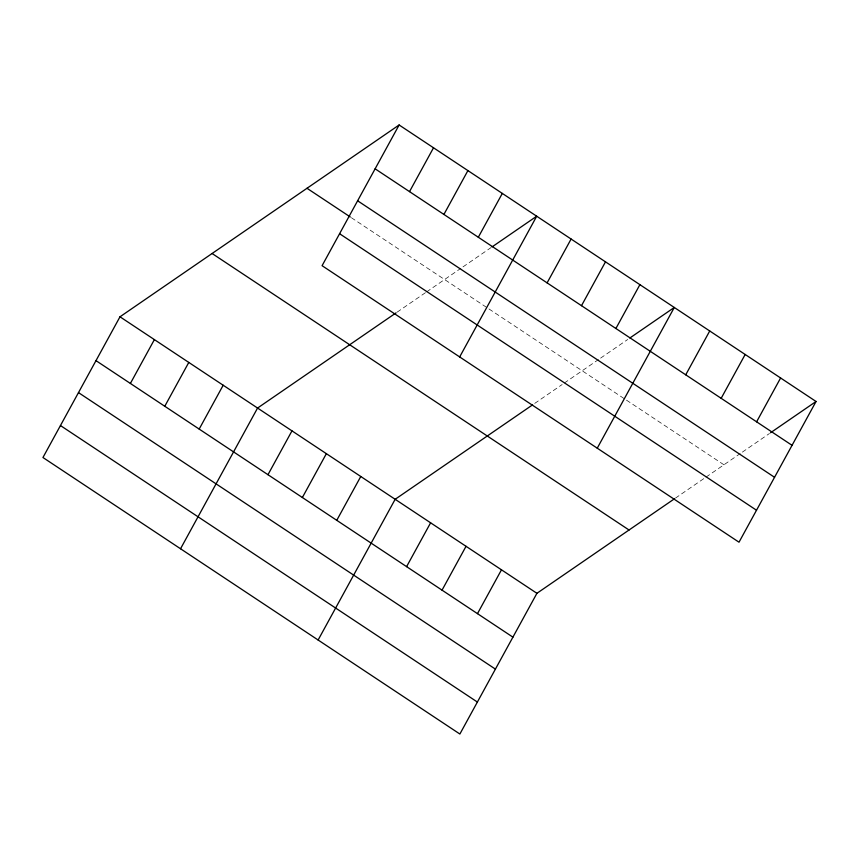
<?xml version="1.0" encoding="UTF-8"?>
<svg xmlns="http://www.w3.org/2000/svg" width="859" height="859" viewBox="0 0 859 859"><rect width="100%" height="100%" fill="white"/><g stroke="black" fill="none" stroke-linecap="round" stroke-linejoin="round"><path stroke-width="0.64" stroke-dasharray="4.29 3.22" d="M397.137 312.139L425.613 292.575M426.665 291.845L460.853 268.352M463.012 266.87L491.187 247.499M534.727 403.386L562.14 384.542M564.256 383.093L598.433 359.599M600.602 358.117L627.693 339.498M675.432 498.123L703.897 478.56M706.012 477.11L740.19 453.616M742.359 452.124L769.449 433.505M351.385 217.714L487.869 308.231M488.975 308.961L625.373 399.424M626.479 400.154L723.933 464.783"/><path stroke-width="1.29" d="M399.124 124.974L322.082 265.689L739.008 542.201L816.05 401.486L399.124 124.974L119.992 316.799L42.95 457.514L459.876 734.026L536.918 593.311L674.379 498.843M130.385 383.447L154.384 339.616M164.778 406.264L188.787 362.423M199.181 429.071L223.179 385.24M180.54 548.761L257.571 408.046L396.085 312.859M409.518 191.632L433.516 147.791M267.976 474.694L291.974 430.864M443.91 214.439L467.908 170.597M302.368 497.511L326.366 453.67M478.313 237.256L502.311 193.415M336.76 520.318L360.769 476.487M459.672 356.936L536.703 216.221L492.271 246.758M318.12 640.009L395.161 499.294L532.623 404.836M547.097 282.879L571.106 239.038M406.597 566.639L430.606 522.798M581.5 305.686L605.498 261.845M442.041 590.144L466.04 546.303M615.892 328.503L639.901 284.662M477.475 613.648L501.484 569.807M597.252 448.183L674.294 307.468L629.862 338.006M685.729 374.814L709.727 330.973M721.173 398.318L745.172 354.477M756.607 421.823L780.606 377.981M770.534 432.764L816.05 401.486M375.115 168.815L792.052 445.327M357.612 200.781L774.55 477.293M307.007 188.282L350.279 216.973M339.584 233.723L756.511 510.235M212.098 253.502L629.035 530.003M119.992 316.799L536.918 593.311M95.983 360.64L512.92 637.153M78.48 392.606L495.418 669.118M60.452 425.549L477.379 702.05"/></g></svg>
